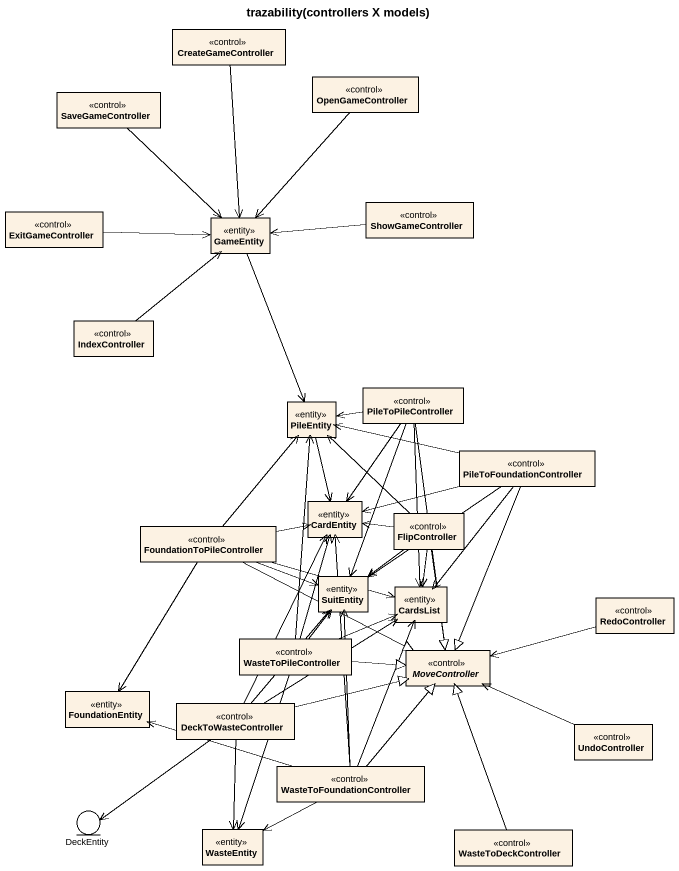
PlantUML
@startuml
title trazability(controllers X models)
allowmixing
hide circle
hide empty members
class CreateGameController <<control>>
class OpenGameController <<control>>
class SaveGameController <<control>>
class ShowGameController <<control>>
class ExitGameController <<control>>
class GameEntity <<entity>>
class IndexController <<control>>
class PileToPileController <<control>>
class PileEntity <<entity>>
class PileToFoundationController <<control>>
class CardEntity <<entity>>
class FoundationToPileController <<control>>
class FlipController <<control>>
class SuitEntity <<entity>>
class CardsList <<entity>>
class RedoController <<control>>
class WasteToPileController <<control>>
abstract class MoveController <<control>>
class FoundationEntity <<entity>>
class DeckToWasteController <<control>>
class UndoController <<control>>
class WasteToFoundationController <<control>>
entity DeckEntity
class WasteEntity <<entity>>
class WasteToDeckController <<control>>
CreateGameController --> GameEntity
CreateGameController -- GameEntity
OpenGameController --> GameEntity
OpenGameController --> GameEntity
OpenGameController -- GameEntity
SaveGameController --> GameEntity
SaveGameController --> GameEntity
SaveGameController -- GameEntity
ShowGameController -left-> GameEntity
ShowGameController -left- GameEntity
ExitGameController -right-> GameEntity
ExitGameController -right-> GameEntity
ExitGameController -right- GameEntity
GameEntity --> PileEntity
IndexController -up-> GameEntity
PileToPileController -left-> PileEntity
PileToPileController --> CardEntity
PileToPileController --> SuitEntity
PileToPileController --> CardsList
PileToPileController --|> MoveController
PileEntity --> CardEntity
PileToFoundationController -left-> PileEntity
PileToFoundationController -left-> CardEntity
PileToFoundationController --> SuitEntity
PileToFoundationController --> CardsList
PileToFoundationController --|> MoveController
FoundationToPileController -up-> PileEntity
FoundationToPileController -right-> CardEntity
FoundationToPileController -right-> SuitEntity
FoundationToPileController -right-> CardsList
FoundationToPileController -right-|> MoveController
FoundationToPileController --> FoundationEntity
FlipController -up-> PileEntity
FlipController -left-> CardEntity
FlipController --> SuitEntity
FlipController --> CardsList
FlipController --|> MoveController
RedoController -left-> MoveController
WasteToPileController -up-> PileEntity
WasteToPileController -up-> CardEntity
WasteToPileController -up-> SuitEntity
WasteToPileController -right-> CardsList
WasteToPileController -right-|> MoveController
WasteToPileController --> WasteEntity
DeckToWasteController -up-> CardEntity
DeckToWasteController -up-> SuitEntity
DeckToWasteController -up-> CardsList
DeckToWasteController -right-|> MoveController
DeckToWasteController --> DeckEntity
DeckToWasteController --> WasteEntity
UndoController -left-> MoveController
WasteToFoundationController -up-> CardEntity
WasteToFoundationController -up-> SuitEntity
WasteToFoundationController -up-> CardsList
WasteToFoundationController -up-|> MoveController
WasteToFoundationController -left-> FoundationEntity
WasteToFoundationController -left-> WasteEntity
WasteToDeckController -up-|> MoveController
@enduml
